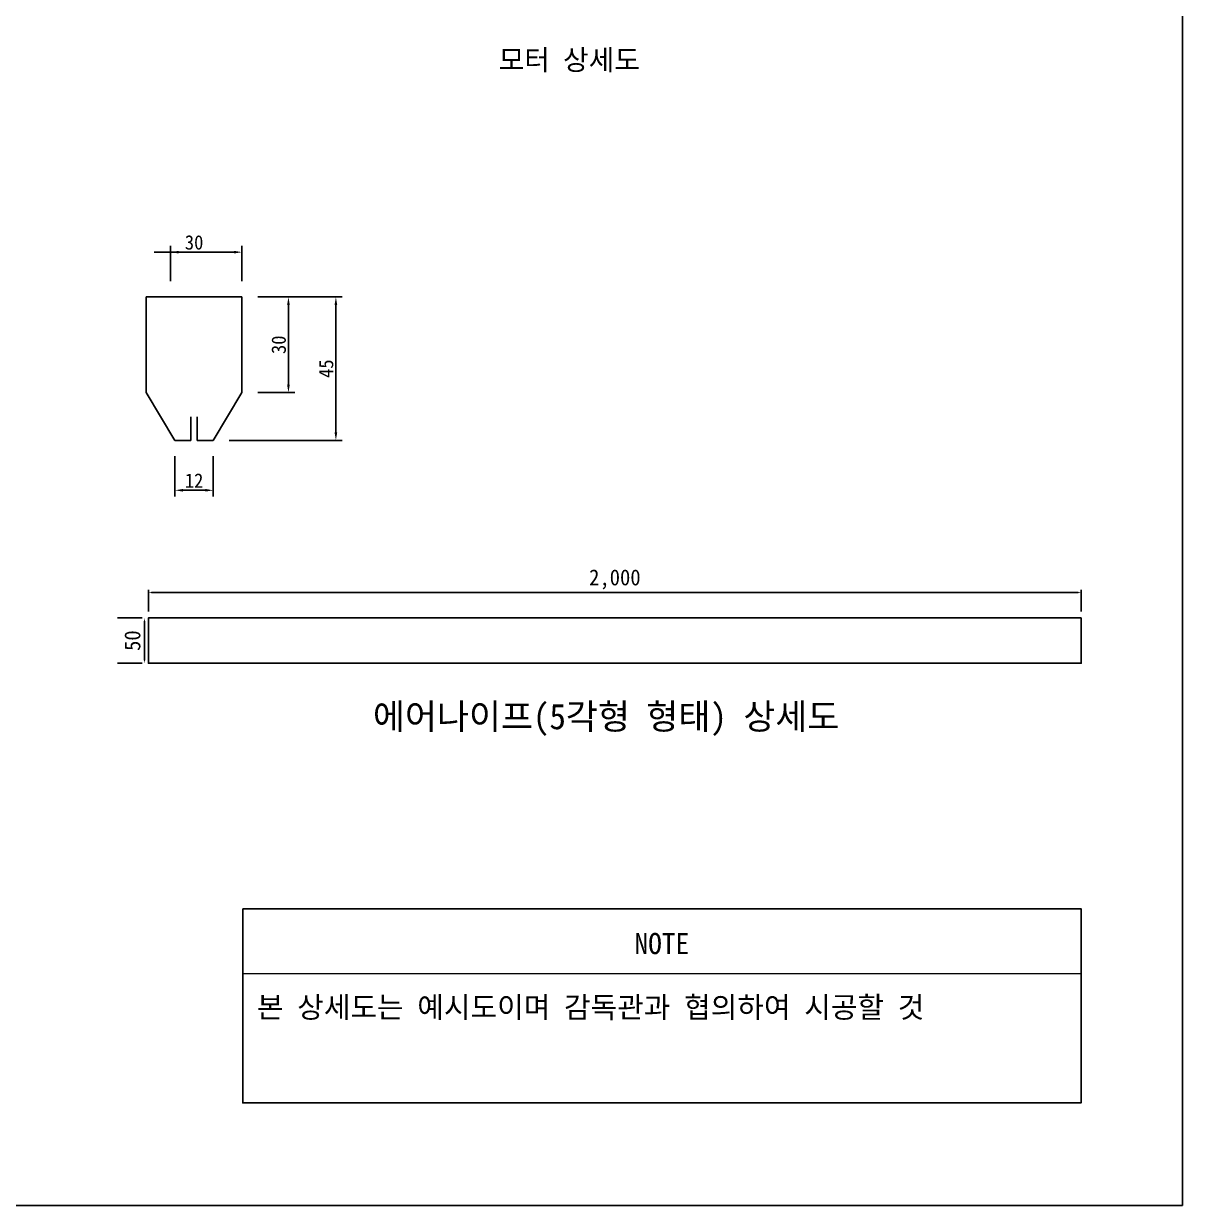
# Model space of a CAD drawing. Header units: millimetres. Extents: x -6 to 705, y -10 to 538.
# Drawn here: x 437.4 to 705.2, y -9.6 to 263.6 of the extents above; entities that cross this region are included whole.
import ezdxf
from ezdxf.enums import TextEntityAlignment as Align

# ---------------------------------------------------------------- set-up
doc = ezdxf.new("R2010")
doc.units = ezdxf.units.MM
doc.layers.add('BORD', color=7, linetype='Continuous')
doc.layers.add('DETL', color=7, linetype='Continuous')
doc.styles.add('STYL01', font='GulimChe.ttf')
doc.styles.add('굴림', font='GulimChe.ttf')
doc.styles.add('굴림체', font='GulimChe.ttf')

msp = doc.modelspace()

# ---------------------------------------------------------------- linework, layer by layer
at = {"lineweight": 0}
for p, q in [((488.03, 58.93), (681.83, 58.93)), ((488.03, 43.97), (681.83, 43.97)), ((488.03, 43.97), (488.03, 14.04)), ((681.83, 43.97), (681.83, 14.04))]:
    msp.add_line(p, q, dxfattribs=at)
at = {"color": 7}
msp.add_lwpolyline([(705.24, -9.64), (-5.62, -9.64), (-5.62, 537.62), (705.24, 537.62)], close=True, dxfattribs=at)
msp.add_lwpolyline([(488.03, 58.93), (681.83, 58.93), (681.83, 14.04), (488.03, 14.04)], close=True)
at = {"layer": 'BORD', "color": 1}
for p, q in [((467.59, 210.76), (486.01, 210.76)), ((471.38, 204.08), (471.38, 212.24)), ((487.85, 204.08), (487.85, 212.24)), ((491.54, 200.4), (500.08, 200.4)), ((491.54, 200.4), (511.05, 200.4)), ((498.61, 198.56), (498.61, 180.14)), ((509.58, 198.56), (509.58, 169.09)), ((491.54, 178.3), (500.08, 178.3)), ((484.9, 167.25), (511.05, 167.25)), ((472.38, 163.56), (472.38, 154.23)), ((481.22, 163.56), (481.22, 154.23)), ((479.38, 155.7), (474.22, 155.7)), ((466.23, 127.64), (466.23, 132.67)), ((466.95, 132.09), (681.16, 132.09)), ((681.88, 127.64), (681.88, 132.67)), ((464.79, 126.19), (459.1, 126.19)), ((465.32, 125.47), (465.32, 116.41)), ((464.79, 115.69), (459.1, 115.69))]:
    msp.add_line(p, q, dxfattribs=at)
at = {"layer": 'BORD'}
for p, q in [((465.75, 200.4), (487.85, 200.4)), ((465.75, 200.4), (465.75, 178.3)), ((487.85, 200.4), (487.85, 178.3)), ((465.75, 178.3), (472.38, 167.25)), ((481.22, 167.25), (487.85, 178.3)), ((476.06, 167.25), (476.06, 172.67)), ((477.54, 167.25), (477.54, 172.67)), ((472.38, 167.25), (476.06, 167.25)), ((477.54, 167.25), (481.22, 167.25))]:
    msp.add_line(p, q, dxfattribs=at)
msp.add_lwpolyline([(681.88, 126.19), (466.23, 126.19), (466.23, 115.69), (681.88, 115.69)], close=True, dxfattribs=at)
at = {"layer": 'BORD', "color": 1}
for points in [[(473.23, 211.07), (473.23, 210.45), (471.38, 210.76)], [(486.01, 211.07), (486.01, 210.45), (487.85, 210.76)], [(498.3, 198.56), (498.92, 198.56), (498.61, 200.4)], [(509.27, 198.56), (509.88, 198.56), (509.58, 200.4)], [(498.3, 180.14), (498.92, 180.14), (498.61, 178.3)], [(509.27, 169.09), (509.88, 169.09), (509.58, 167.25)], [(474.22, 156.01), (474.22, 155.4), (472.38, 155.7)], [(479.38, 156.01), (479.38, 155.4), (481.22, 155.7)], [(466.95, 132.21), (466.95, 131.97), (466.23, 132.09)], [(681.16, 132.21), (681.16, 131.97), (681.88, 132.09)], [(465.2, 125.47), (465.44, 125.47), (465.32, 126.19)], [(465.2, 116.41), (465.44, 116.41), (465.32, 115.69)]]:
    msp.add_solid(points, dxfattribs=at)

# ---------------------------------------------------------------- texts
at = {"lineweight": 0, "char_height": 4.9, "style": '굴림'}
for s, width, insert, attachment_point in [('NOTE', 276.858, (584.93, 50.86), 5), ('본 상세도는 예시도이며 감독관과 협의하여 시공할 것', 204.1489, (491.32, 35.9), 4)]:
    msp.add_mtext_dynamic_manual_height_columns(s, width=width, gutter_width=20, heights=[20.54], dxfattribs=dict(at, insert=insert, attachment_point=attachment_point))
at = {"layer": 'BORD', "insert": (476.8, 213), "char_height": 3.315, "width": 0.7652, "attachment_point": 5, "style": 'STYL01'}
msp.add_mtext('\\A1;30', dxfattribs=at)
at = {"layer": 'BORD', "insert": (496.37, 189.35), "char_height": 3.315, "width": 1.5088, "attachment_point": 5, "rotation": 90, "style": 'STYL01'}
msp.add_mtext('\\A1;30', dxfattribs=at)
at = {"layer": 'BORD', "attachment_point": 5, "rotation": 90, "style": 'STYL01'}
for s, insert, char_height in [('\\A1;45', (507.34, 183.82), 3.315), ('\\A1;50', (462.56, 120.94), 3.684)]:
    msp.add_mtext(s, dxfattribs=dict(at, insert=insert, char_height=char_height))
at = {"layer": 'BORD', "attachment_point": 5, "style": 'STYL01'}
for s, insert, char_height in [('\\A1;12', (476.8, 157.94), 3.315), ('\\A1;2,000', (574.06, 135.09), 3.684)]:
    msp.add_mtext(s, dxfattribs=dict(at, insert=insert, char_height=char_height))
at = {"layer": 'DETL', "color": 0, "style": '굴림체'}
for s, height, p in [('모터 상세도', 4.715, (563.53, 255.24)), ('에어나이프(5각형 형태) 상세도', 5.894, (572.04, 103.4))]:
    msp.add_text(s, height=height, dxfattribs=at).set_placement(p, align=Align.MIDDLE_CENTER)

doc.saveas('drawing.dxf')
